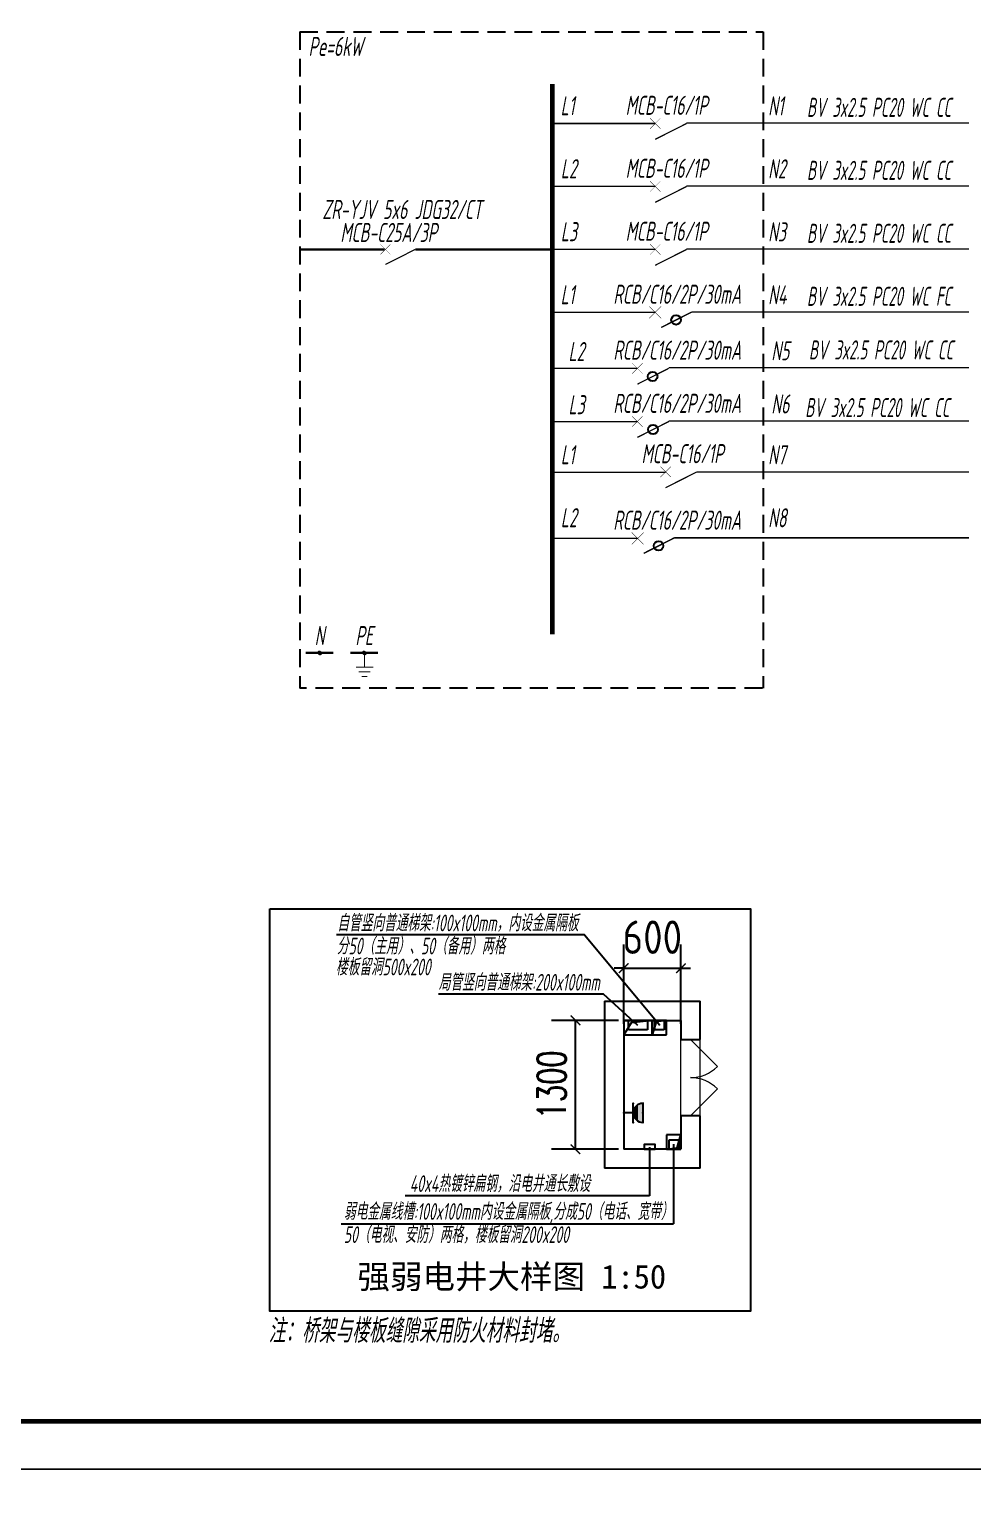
# Model space of a CAD drawing. Extents: x 3753737 to 4713801, y -857380 to 24339.
# Drawn here: x 4157610 to 4177400, y -689729 to -659077 of the extents above; entities that cross this region are included whole.
import ezdxf
from ezdxf.enums import TextEntityAlignment as Align

# ---------------------------------------------------------------- set-up
doc = ezdxf.new("R2010")
doc.units = 0
doc.header["$LTSCALE"] = 1000
doc.header["$MEASUREMENT"] = 0
doc.linetypes.add('DASH', pattern=[0.35, 0.25, -0.1])
doc.linetypes.add('DASH4', pattern=[0.1875, 0.125, -0.0625])
doc.layers.get('0').update_dxf_attribs({"linetype": 'CONTINUOUS'})
doc.layers.get('Defpoints').update_dxf_attribs({"linetype": 'CONTINUOUS'})
for name, color, linetype in [('!!电气', 1, 'CONTINUOUS'), ('!校对', 2, 'CONTINUOUS'), ('DIM-照明', 7, 'CONTINUOUS'), ('EQUIP-插座', 3, 'CONTINUOUS'), ('TEL_DIM', 3, 'CONTINUOUS'), ('TEL_TEXT', 7, 'CONTINUOUS'), ('WALL', 252, 'CONTINUOUS'), ('WIRE-照明', 2, 'CONTINUOUS')]:
    doc.layers.add(name, color=color, linetype=linetype)
for name, color, linetype, lineweight in [('PUB_TEXT', 7, 'CONTINUOUS', 20), ('WINDOW', 146, 'CONTINUOUS', 20), ('图框', 147, 'CONTINUOUS', 20)]:
    doc.layers.add(name, color=color, linetype=linetype, lineweight=lineweight)
doc.styles.add('-宋体', font='', dxfattribs={"width": 0.8})
doc.styles.add('_TCH_DIM_T3', font='SIMPLEX.shx', dxfattribs={"width": 0.705882, "bigfont": 'GBCBIG.shx'})
doc.styles.add('HZTXT', font='gbeitc.shx', dxfattribs={"width": 0.8, "height": 400, "bigfont": 'hztxt.shx'})
doc.styles.get("Standard").update_dxf_attribs({"font": 'gbenor.shx', "bigfont": 'gbcbig.shx'})
doc.styles.get('-宋体').set_extended_font_data('SimSun')
doc.dimstyles.new('_TCH_ARCH&&100', dxfattribs={"dimtxt": 297.5, "dimasz": 100, "dimexe": 250, "dimexo": 300, "dimgap": 100, "dimtad": 1, "dimdec": 0, "dimzin": 0, "dimdsep": 46, "dimtxsty": '_TCH_DIM_T3', "dimblk": 'ARCHTICK', "dimcen": 0.09, "dimclrt": 7, "dimazin": 2, "dimtfac": 1, "dimtdec": 0, "dimtix": 1, "dimtmove": 2, "dimatfit": 3, "dimfxl": 1, "dimtolj": 1, "dimtzin": 0, "dimarcsym": 0})
doc.dimstyles.get("Standard").update_dxf_attribs({"dimscale": 100, "dimtxt": 3.5, "dimasz": 1, "dimexe": 2.5, "dimexo": 3, "dimgap": 1.5, "dimtad": 1, "dimdec": 0, "dimzin": 0, "dimdsep": 46, "dimtxsty": 'Standard', "dimblk": 'ARCHTICK', "dimcen": 0.09, "dimadec": 0, "dimazin": 0, "dimtfac": 1, "dimtdec": 0, "dimtix": 1, "dimtmove": 2, "dimatfit": 3, "dimfxl": 1, "dimtolj": 1, "dimtzin": 0, "dimarcsym": 0})

# ---------------------------------------------------------------- blocks, each defined once
blk = doc.blocks.new('_ArchTick')
at = {"color": 0, "linetype": 'ByBlock', "const_width": 0.15}
blk.add_lwpolyline([(-0.5, -0.5), (0.5, 0.5)], dxfattribs=at)
blk = doc.blocks.new('*D179')
at = {"layer": '!校对', "color": 0, "lineweight": -2, "transparency": 16777216}
for p, q in [((4310080, -739146), (4310080, -738313)), ((4310680, -739146), (4310680, -738313)), ((4310080, -738563), (4309980, -738563)), ((4310080, -738563), (4310680, -738563)), ((4310680, -738563), (4310780, -738563))]:
    blk.add_line(p, q, dxfattribs=at)
at = {"layer": 'Defpoints', "color": 0, "transparency": 16777216}
for p in [(4310680, -738563), (4310080, -739446), (4310680, -739446)]:
    blk.add_point(p, dxfattribs=at)
at = {"layer": '!校对', "color": 0, "lineweight": -2, "transparency": 16777216, "xscale": 100, "yscale": 100, "zscale": 100}
blk.add_blockref('_ArchTick', (4310080, -738563), dxfattribs=at)
at = {"layer": '!校对', "color": 0, "lineweight": -2, "transparency": 16777216, "xscale": 100, "yscale": 100, "zscale": 100, "rotation": 180}
blk.add_blockref('_ArchTick', (4310680, -738563), dxfattribs=at)
at = {"layer": '!校对', "color": 0, "transparency": 16777216, "insert": (4310380, -738238), "char_height": 350, "attachment_point": 5}
blk.add_mtext('\\A1;600', dxfattribs=at)
blk = doc.blocks.new('A$C0A82355E')
at = {"layer": '!!电气'}
for p, q in [((0, 300), (-150, 300)), ((-150, 300), (-150, 0)), ((-27, 223), (-150, 300)), ((-100, 50), (-100, 250)), ((-100, 250), (0, 250)), ((0, 0), (-27, 223)), ((0, 0), (0, 300)), ((-150, 0), (0, 0)), ((0, 50), (-100, 50))]:
    blk.add_line(p, q, dxfattribs=at)
blk = doc.blocks.new('A$C04F44ECC')
at = {"layer": '!!电气'}
for p, q in [((0, 0), (-300, 0)), ((-300, 0), (-300, -300)), ((-250, -200), (-250, 0)), ((0, 0), (-223, -27)), ((-50, 0), (-50, -200)), ((0, -300), (0, 0)), ((-223, -27), (-300, -300)), ((-300, -300), (0, -300)), ((-50, -200), (-250, -200))]:
    blk.add_line(p, q, dxfattribs=at)
blk = doc.blocks.new('$DorLib2D$00000116')
at = {"color": 0}
for p, q in [((-0.5, 0), (-0.146, 0.354)), ((0.5, 0), (0.146, 0.354))]:
    blk.add_line(p, q, dxfattribs=at)
for centre, start, end in [((-0.5, 0), 0, 45), ((0.5, 0), 135, 180)]:
    blk.add_arc(centre, 0.5, start, end, dxfattribs=at)
blk = doc.blocks.new('*D664')
at = {"layer": 'Defpoints', "color": 0, "transparency": 16777216}
for p in [(-306, 1550), (446, 1550), (446, 200)]:
    blk.add_point(p, dxfattribs=at)
at = {"layer": 'TEL_DIM', "color": 0, "lineweight": -2, "transparency": 16777216}
for p, q in [((146, 1550), (-556, 1550)), ((-306, 200), (-306, 1550)), ((146, 200), (-556, 200))]:
    blk.add_line(p, q, dxfattribs=at)
at = {"layer": 'TEL_DIM', "color": 0, "lineweight": -2, "transparency": 16777216, "xscale": 100, "yscale": 100, "zscale": 100}
for p, rotation in [((-306, 1550), 90), ((-306, 200), 270)]:
    blk.add_blockref('_ArchTick', p, dxfattribs=dict(at, rotation=rotation))
at = {"layer": 'TEL_DIM', "color": 7, "transparency": 16777216, "insert": (-555, 875), "char_height": 297.5, "attachment_point": 5, "rotation": 90, "style": '_TCH_DIM_T3'}
blk.add_mtext('\\A1;1300', dxfattribs=at)
blk = doc.blocks.new('$equip$00001237')
for p, q in [((-0.5, 1.05), (-0.5, 1)), ((-0.5, 1), (0.5, 1)), ((0.5, 1.05), (0.5, 1)), ((0.5, 0.5), (-0.5, 0.5)), ((0, 0.5), (0, 0))]:
    blk.add_line(p, q)
blk.add_arc((0, 1), 0.5, 180, 0)
for p in [(0, 1), (-0.5, 0.5), (0, 0), (0.5, 0.5)]:
    blk.add_point(p)
for points in [[(0.433, 0.75), (-0.433, 0.75), (0.5, 1), (-0.5, 1)], [(0.25, 0.567), (-0.25, 0.567), (0.433, 0.75), (-0.433, 0.75)], [(0, 0.5), (0, 0.5), (0.25, 0.567), (-0.25, 0.567)]]:
    blk.add_solid(points)
at = {"flags": 9}
blk.add_attdef('A', (0, 0), '', height=0.00002, dxfattribs=at)
blk = doc.blocks.new('1107AA')
at = {"color": 3, "linetype": 'Continuous'}
for points, const_width in [([(0, -7.5), (-3.79, 0)], 0.3), ([(-1.25, 1.25), (1.25, -1.25)], 0.1), ([(1.25, 1.25), (-1.25, -1.25)], 0.1)]:
    blk.add_lwpolyline(points, dxfattribs=dict(at, const_width=const_width))
blk = doc.blocks.new('0114')
at = {"color": 3, "linetype": 'Continuous', "const_width": 0.3}
for points in [[(0, 0), (0, -4.58)], [(-2.75, -4.58), (2.75, -4.58)], [(-1.83, -6.01), (1.83, -6.01)], [(-0.86, -7.5), (0.86, -7.5)]]:
    blk.add_lwpolyline(points, dxfattribs=at)
blk = doc.blocks.new('*X28')
at = {"color": 0}
for p, q in [((197.1, 124.2), (199.7, 126.7)), ((197.2, 123.8), (200.1, 126.7)), ((197.2, 124.6), (199.2, 126.7)), ((197.3, 123.4), (200.4, 126.6)), ((197.3, 125.2), (198.6, 126.5)), ((197.4, 123.1), (200.7, 126.5)), ((197.5, 122.9), (201, 126.3)), ((197.7, 122.6), (201.2, 126.1)), ((197.9, 122.4), (201.4, 125.9)), ((198.1, 122.2), (201.6, 125.7)), ((198.4, 122), (201.8, 125.4)), ((198.7, 121.9), (201.9, 125.2)), ((199, 121.8), (202, 124.8)), ((199.4, 121.7), (202.1, 124.5)), ((199.8, 121.7), (202.1, 124.1)), ((200.3, 121.8), (202, 123.5)), ((201.2, 122.3), (201.6, 122.7))]:
    blk.add_line(p, q, dxfattribs=at)
blk = doc.blocks.new('HC000089')
at = {"color": 4, "linetype": 'Continuous', "const_width": 0.2}
blk.add_lwpolyline([(-1.8, -1.8, 0.198912), (0, -2.5, 0.198912), (1.8, -1.8, 0.198912), (2.5, 0, 0.198912), (1.8, 1.8, 0.198912), (0, 2.5, 0.198912), (-1.8, 1.8, 0.198912), (-2.5, 0, 0.198912)], format="xyb", close=True, dxfattribs=at)
at = {"color": 4}
blk.add_blockref('*X28', (-199.6, -124.2), dxfattribs=at)
blk = doc.blocks.new('A$C2FB505A5')
at = {"color": 3, "linetype": 'Continuous'}
for points, const_width in [([(-125, -125), (125, 125)], 10), ([(-125, 125), (125, -125)], 10), ([(771, 11), (125, -316)], 30)]:
    blk.add_lwpolyline(points, dxfattribs=dict(at, const_width=const_width))
at = {"layer": 'DIM-照明', "color": 3, "linetype": 'Continuous', "const_width": 28.8}
blk.add_lwpolyline([(771, 11), (1064, 11)], dxfattribs=at)
at = {"layer": 'DIM-照明', "color": 3, "linetype": 'Continuous'}
blk.add_circle((438, -157), 100, dxfattribs=at)
blk = doc.blocks.new('A$C041D3C90')
at = {"layer": 'WALL', "color": 252}
for p, q in [((0, 1750), (0, 0)), ((0, 1750), (1000, 1750)), ((1000, 1350), (1000, 1750)), ((200, 1550), (200, 200)), ((200, 1550), (800, 1550)), ((800, 1550), (800, 1350)), ((800, 1350), (1000, 1350)), ((1000, 550), (800, 550)), ((800, 550), (800, 200)), ((1000, 0), (1000, 550)), ((800, 200), (200, 200)), ((1000, 0), (0, 0))]:
    blk.add_line(p, q, dxfattribs=at)
at = {"layer": 'WINDOW', "color": 252}
for p, q in [((800, 550), (800, 1350)), ((1000, 550), (1000, 1350))]:
    blk.add_line(p, q, dxfattribs=at)
at = {"layer": '!!电气', "color": 2, "rotation": 89.99999999999999}
blk.add_blockref('A$C0A82355E', (500, 1550), dxfattribs=at)
at = {"xscale": 0.5, "yscale": 0.5, "zscale": 0.5}
blk.add_blockref('A$C04F44ECC', (650, 1550), dxfattribs=at)
at = {"xscale": 0.5, "yscale": 0.5, "zscale": 0.5, "rotation": 180.00000009087}
blk.add_blockref('A$C04F44ECC', (650, 199.9), dxfattribs=at)
at = {"layer": 'WINDOW', "color": 252, "xscale": -800, "yscale": -800, "zscale": -800, "rotation": 90.00000000185902}
blk.add_blockref('$DorLib2D$00000116', (900, 950), dxfattribs=at)
at = {"layer": '!校对', "color": 2}
dim = blk.add_linear_dim(base=(800, 2097), p1=(200, 1214), p2=(800, 1214), dimstyle='Standard', override={"dimzin": 8}, dxfattribs=at)
dim.commit()
dim.dimension.update_dxf_attribs({"geometry": '*D179', "text_midpoint": (500, 2422), "insert": (-4309880.1, 740660)})
at = {"layer": 'TEL_DIM', "color": 2}
dim = blk.add_aligned_dim(p1=(445.7, 200), p2=(445.7, 1550), distance=751.7, text='1300', dimstyle='_TCH_ARCH&&100', dxfattribs=at)
dim.commit()
dim.dimension.update_dxf_attribs({"geometry": '*D664', "text_midpoint": (-554.8, 875)})

msp = doc.modelspace()

# ---------------------------------------------------------------- linework, layer by layer
at = {"layer": '!!电气'}
for p, q in [((4169257.2, -678059.7), (4170834.9, -679951.5)), ((4170375.3, -679955.7), (4169654.4, -679302.6)), ((4170621.2, -682505), (4170621.2, -683528.1)), ((4170621.2, -683528.1), (4165495.5, -683528.1))]:
    msp.add_line(p, q, dxfattribs=at)
at = {"layer": '!!电气', "color": 1}
for p in [(4171122.5, -682443.5), (4164152.3, -684112.3)]:
    msp.add_line(p, (4171122.6, -684111.8), dxfattribs=at)
at = {"layer": '!!电气'}
for points in [[(4169257.2, -678059.7), (4169257.2, -678059.7), (4164055.3, -678059.7)], [(4169654.4, -679302.6), (4169654.4, -679302.6), (4166197.5, -679302.6)]]:
    msp.add_lwpolyline(points, dxfattribs=at)
msp.add_lwpolyline([(4170504.6, -682549.7), (4170736.4, -682549.7), (4170736.4, -682450.1), (4170504.6, -682450.1)], close=True, dxfattribs=at)
at = {"layer": 'DIM-照明', "color": 3, "linetype": 'DASH4', "ltscale": 3}
for p, q in [((4163285.5, -659132.2), (4173005.6, -659132.2)), ((4163285.5, -659132.2), (4163285.5, -672883.5)), ((4173005.6, -659132.2), (4173005.6, -672883.5)), ((4172987.6, -672883.5), (4163285.5, -672883.5))]:
    msp.add_line(p, q, dxfattribs=at)
at = {"layer": 'DIM-照明', "color": 3, "const_width": 100}
msp.add_lwpolyline([(4168583.4, -660221.8), (4168583.4, -671758.1)], dxfattribs=at)
at = {"layer": 'DIM-照明', "color": 3, "linetype": 'Continuous'}
for points, const_width in [([(4168583.4, -661052), (4170739.5, -661052)], 28.8), ([(4171392.6, -661040.2), (4177318.9, -661040.2)], 28.8), ([(4171408, -661040.2), (4177318.9, -661040.2)], 28.8), ([(4168583.4, -662371.9), (4170739.5, -662371.9)], 28.8), ([(4171392.6, -662360.1), (4177318.9, -662360.1)], 28.8), ([(4171408, -662360.1), (4177318.9, -662360.1)], 28.8), ([(4163285.5, -663691.8), (4165067.2, -663691.8)], 49.9), ([(4165705.1, -663691.8), (4168583.4, -663691.8)], 49.9), ([(4168583.4, -663691.8), (4170739.5, -663691.8)], 28.8), ([(4171392.6, -663680.1), (4177318.9, -663680.1)], 28.8), ([(4171408, -663680.1), (4177318.9, -663680.1)], 28.8), ([(4168583.4, -665011.8), (4170739.5, -665011.8)], 28.8), ([(4171614.2, -665000), (4177318.9, -665000)], 28.8), ([(4168583.4, -666184.1), (4170365.3, -666184.1)], 28.8), ([(4168583.4, -666184.1), (4170365.3, -666184.1)], 28.8), ([(4171018.4, -666172.3), (4177318.9, -666172.3)], 28.8), ([(4168583.4, -667299.1), (4170365.3, -667299.1)], 28.8), ([(4168583.4, -667299.1), (4170365.3, -667299.1)], 28.8), ([(4171018.4, -667287.3), (4177318.9, -667287.3)], 28.8), ([(4168583.4, -668365.3), (4170956.7, -668365.3)], 28.8), ([(4171614.2, -668353.5), (4177318.9, -668353.5)], 28.8), ([(4168583.4, -669747.7), (4170369.1, -669747.7)], 28.8), ([(4171161, -669735.9), (4177318.9, -669735.9)], 28.8), ([(4163404.6, -672147.8), (4163985, -672147.8)], 47.5), ([(4164342, -672143.7), (4164922.5, -672143.7)], 47.5)]:
    msp.add_lwpolyline(points, dxfattribs=dict(at, const_width=const_width))
for centre in [(4170684, -666355.1), (4170693.8, -667465.2)]:
    msp.add_circle(centre, 100.1, dxfattribs=at)
at = {"layer": 'TEL_TEXT', "ltscale": 0.8}
msp.add_lwpolyline([(4162657.1, -677508.2), (4172734.7, -677508.2), (4172734.7, -685941.6), (4162657.1, -685941.6)], close=True, dxfattribs=at)
at = {"layer": '图框'}
for points in [[(4110711, -629853.6), (4194811, -629853.6), (4194811, -689253.6), (4110711, -689253.6)], [(4110711, -689253.6), (4194811, -689253.6), (4194811, -748653.6), (4110711, -748653.6)]]:
    msp.add_lwpolyline(points, close=True, dxfattribs=at)
at = {"layer": '图框', "const_width": 100}
msp.add_lwpolyline([(4193811, -688253.6), (4193811, -630853.6), (4113211, -630853.6), (4113211, -688253.6)], close=True, dxfattribs=at)

# ---------------------------------------------------------------- block references
at = {"layer": '!!电气', "xscale": 2, "yscale": 2, "zscale": 2}
msp.add_blockref('A$C041D3C90', (4169679, -682949.7), dxfattribs=at)
at = {"layer": 'DIM-照明', "linetype": 'Continuous', "rotation": 90}
for p, xscale, yscale, zscale in [((4170739.5, -661052), 87.60960006713867, 87.60960006713867, 87.60960006713867), ((4170739.5, -662371.9), 87.60960006713867, 87.60960006713867, 87.60960006713867), ((4165080.9, -663691.8), 83.2291202545166, 83.2291202545166, 83.2291202545166), ((4170739.5, -663691.8), 87.60960006713867, 87.60960006713867, 87.60960006713867), ((4170365.3, -666184.1), 87.60960006713867, 87.60960006713867, 87.60960006713867), ((4170365.3, -667299.1), 87.60960006713867, 87.60960006713867, 87.60960006713867), ((4170957.1, -668353.5), 87.60960006713867, 87.60960006713867, 87.60960006713867)]:
    msp.add_blockref('1107AA', p, dxfattribs=dict(at, xscale=xscale, yscale=yscale, zscale=zscale))
at = {"layer": 'DIM-照明', "xscale": 14.62999999523163, "yscale": 14.62999999523163, "zscale": 14.62999999523163}
for p in [(4163706.7, -672147.9), (4164643.2, -672147.9)]:
    msp.add_blockref('HC000089', p, dxfattribs=at)
at = {"layer": 'DIM-照明', "linetype": 'DASH', "xscale": -66.50000000000003, "yscale": 66.5, "zscale": 66.49999999999999, "rotation": 1.643353773062017e-06}
msp.add_blockref('0114', (4164643.2, -672143.7), dxfattribs=at)
at = {"layer": 'EQUIP-插座', "color": 1, "xscale": 400, "yscale": 400, "zscale": 800, "rotation": 270}
msp.add_blockref('$equip$00001237', (4170079, -681788.2), dxfattribs=at)
at = {"layer": 'WIRE-照明'}
for p in [(4170739.5, -665011.8), (4170371.5, -669746.7)]:
    msp.add_blockref('A$C2FB505A5', p, dxfattribs=at)

# ---------------------------------------------------------------- texts
at = {"layer": 'DIM-照明', "color": 7, "linetype": 'Continuous', "style": 'HZTXT', "width": 0.7}
for s, p in [('Pe=6kW', (4163468.9, -659637.2)), ('L1', (4168755.8, -660880.3)), ('MCB-C16/1P', (4170119.7, -660871.3)), ('N1', (4173108.1, -660883.5)), ('L2', (4168759.3, -662200.2)), ('MCB-C16/1P', (4170119.7, -662191.2)), ('N2', (4173108.1, -662203.4)), ('L3', (4168759.3, -663520.2)), ('MCB-C16/1P', (4170119.7, -663511.1)), ('N3', (4173108.1, -663523.4)), ('L1', (4168755.8, -664840.1)), ('RCB/C16/2P/30mA', (4169861.9, -664831)), ('N4', (4173108.1, -664843.3)), ('L2', (4168920.7, -666031.3)), ('RCB/C16/2P/30mA', (4169861.9, -666002.4)), ('N5', (4173174.7, -666015.6)), ('L3', (4168920.7, -667146.4)), ('RCB/C16/2P/30mA', (4169861.9, -667117.4)), ('N6', (4173174.7, -667130.6)), ('L1', (4168759.3, -668193.6)), ('MCB-C16/1P', (4170452, -668172.7)), ('L2', (4168759.3, -669513.5)), ('RCB/C16/2P/30mA', (4169860.2, -669566)), ('N', (4163597, -671985)), ('PE', (4164451, -671985))]:
    msp.add_text(s, height=400, dxfattribs=at).set_placement(p)
at = {"layer": 'DIM-照明', "color": 7, "linetype": 'Continuous', "style": 'HZTXT'}
for s, width, p in [('BV 3x2.5 PC20 WC CC', 0.654, (4175433.7, -660713.4)), ('BV 3x2.5 PC20 WC CC', 0.654, (4175433.7, -662033.3)), ('ZR-YJV 5x6 JDG32/CT', 0.7, (4165430.9, -662853.7)), ('MCB-C25A/3P', 0.7, (4165150.3, -663335.8)), ('BV 3x2.5 PC20 WC CC', 0.654, (4175433.7, -663353.3)), ('BV 3x2.5 PC20 WC FC', 0.654, (4175433.7, -664673.2)), ('BV 3x2.5 PC20 WC CC', 0.654, (4175474.9, -665797.1)), ('BV 3x2.5 PC20 WC CC', 0.654, (4175396.9, -667005.2))]:
    msp.add_text(s, height=400, dxfattribs=dict(at, width=width)).set_placement(p, align=Align.MIDDLE)
at = {"layer": 'DIM-照明', "style": 'HZTXT', "width": 0.7}
for s, p in [('N7', (4173108.1, -668196.8)), ('N8', (4173108.1, -669516.7))]:
    msp.add_text(s, height=400, dxfattribs=at).set_placement(p)
at = {"layer": 'DIM-照明', "color": 7, "style": 'HZTXT', "width": 0.7}
for s, height, p in [('自管竖向普通梯架:100x100mm，内设金属隔板', 350, (4164068.4, -677982.5)), ('分50（主用）、50（备用）两格', 350, (4164060.2, -678466)), ('楼板留洞500x200', 350, (4164039.3, -678905.5)), ('局管竖向普通梯架:200x100mm', 350, (4166195.3, -679225.4)), ('40x4热镀锌扁钢，沿电井通长敷设', 350, (4165590.2, -683445.2)), ('弱电金属线槽:100x100mm内设金属隔板,分成50（电话、宽带）', 350, (4164207.2, -684029.3)), ('50（电视、安防）两格，楼板留洞200x200', 350, (4164207.2, -684514.9)), ('注：桥架与楼板缝隙采用防火材料封堵。', 500, (4162627.5, -686607.2, 406.7))]:
    msp.add_text(s, height=height, dxfattribs=at).set_placement(p)
at = {"layer": 'PUB_TEXT', "style": '-宋体'}
msp.add_text('强弱电井大样图 1:50', height=500, dxfattribs=at).set_placement((4167731.1, -685469.9), align=Align.CENTER)

doc.saveas('drawing.dxf')
